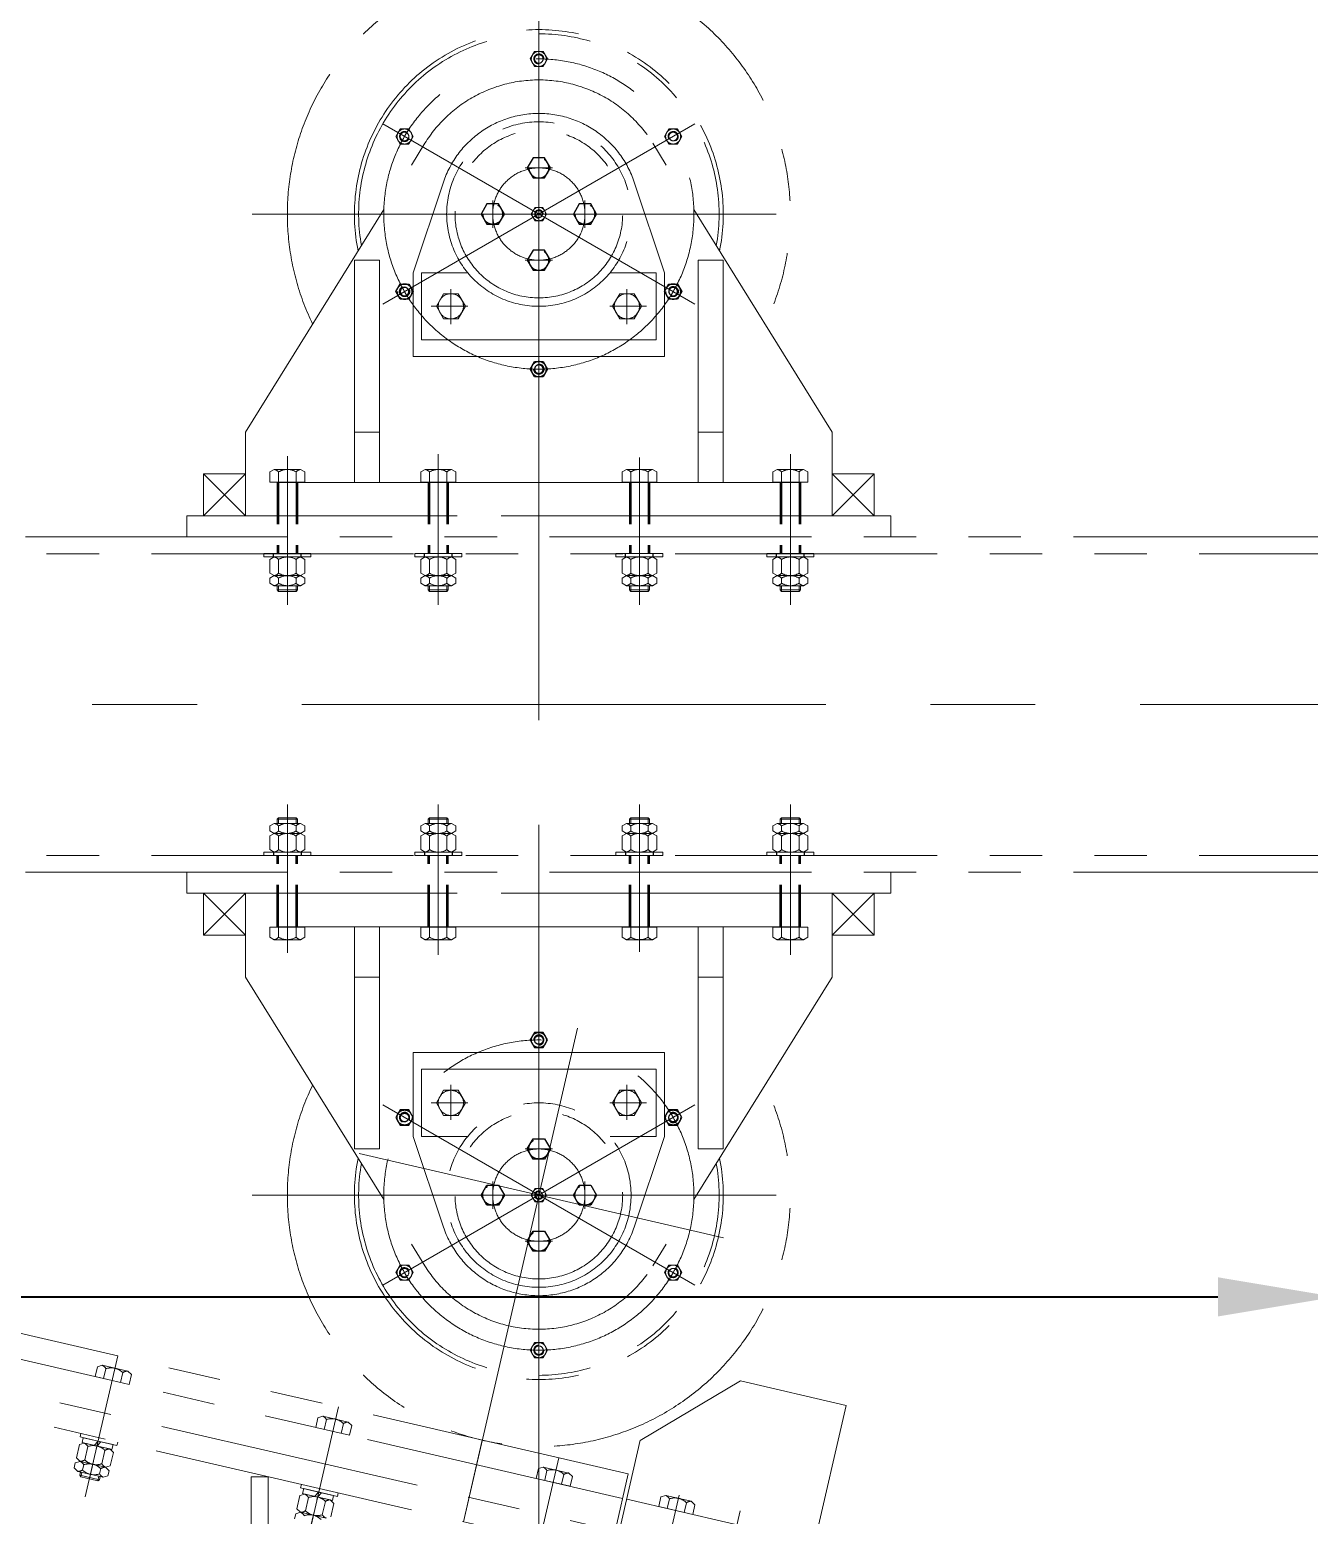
# Model space of a CAD drawing. Header units: millimetres. Extents: x 52110 to 400893, y -153728 to 31997.
# Drawn here: x 172580 to 174106, y -25341 to -23570 of the extents above; entities that cross this region are included whole.
import ezdxf
from ezdxf.lldxf.tags import DXFTag

# ---------------------------------------------------------------- set-up
doc = ezdxf.new("R2010")
doc.units = ezdxf.units.MM
doc.header["$LTSCALE"] = 500
for name, pattern in [('CENTER', [2, 1.25, -0.25, 0.25, -0.25]), ('DASHED', [0.75, 0.5, -0.25]), ('PHANTOM2', [1.25, 0.625, -0.125, 0.125, -0.125, 0.125, -0.125])]:
    doc.linetypes.add(name, pattern=pattern)
for name, color, linetype in [('1', 3, 'Continuous'), ('4', 4, 'PHANTOM'), ('4虚线层', 6, 'DASHED')]:
    doc.layers.add(name, color=color, linetype=linetype)
for name, color, linetype, lineweight in [('2D', 4, 'PHANTOM2', 20), ('SHI', 7, 'Continuous', 40), ('WEN', 3, 'Continuous', 20), ('ZHONG', 1, 'CENTER', 20)]:
    doc.layers.add(name, color=color, linetype=linetype, lineweight=lineweight)
doc.styles.add('GB', font='gbenor.shx', dxfattribs={"bigfont": 'gbcbig.shx'})
tags = doc.linetypes.add('PHANTOM', pattern=[2.5, 1.25, -0.25, 0.25, -0.25, 0.25, -0.25]).pattern_tags.tags
tags[14:15] = [DXFTag(74, 4), DXFTag(75, 0), DXFTag(340, '0'), DXFTag(46, 1.0), DXFTag(50, 0.0), DXFTag(44, 0.0), DXFTag(45, 0.0)]
tags[12:13] = [DXFTag(74, 4), DXFTag(75, 0), DXFTag(340, '0'), DXFTag(46, 1.0), DXFTag(50, 0.0), DXFTag(44, 0.0), DXFTag(45, 0.0)]
tags[10:11] = [DXFTag(74, 4), DXFTag(75, 0), DXFTag(340, '0'), DXFTag(46, 1.0), DXFTag(50, 0.0), DXFTag(44, 0.0), DXFTag(45, 0.0)]
tags[8:9] = [DXFTag(74, 4), DXFTag(75, 0), DXFTag(340, '0'), DXFTag(46, 1.0), DXFTag(50, 0.0), DXFTag(44, 0.0), DXFTag(45, 0.0)]
tags[6:7] = [DXFTag(74, 4), DXFTag(75, 0), DXFTag(340, '0'), DXFTag(46, 1.0), DXFTag(50, 0.0), DXFTag(44, 0.0), DXFTag(45, 0.0)]
tags[4:5] = [DXFTag(74, 4), DXFTag(75, 0), DXFTag(340, '0'), DXFTag(46, 1.0), DXFTag(50, 0.0), DXFTag(44, 0.0), DXFTag(45, 0.0)]
doc.dimstyles.new('ISO-25$0', dxfattribs={"dimscale": 40, "dimtxt": 3.5, "dimasz": 3.5, "dimexe": 1, "dimexo": 0.2, "dimgap": 1.2, "dimtad": 1, "dimtoh": 1, "dimdec": 1, "dimzin": 9, "dimdsep": 46, "dimtxsty": 'GB', "dimcen": 0, "dimclrd": 3, "dimclre": 3, "dimclrt": 256, "dimadec": 0, "dimazin": 2, "dimtfac": 1, "dimtdec": 1, "dimtix": 1, "dimtmove": 0, "dimatfit": 3, "dimldrblk": 'DOTSMALL', "dimfxl": 0, "dimlwd": -1, "dimlwe": 20, "dimarcsym": 0})

# ---------------------------------------------------------------- blocks, each defined once
blk = doc.blocks.new('*D946')
at = {"color": 3, "linetype": 'ByBlock', "lineweight": 20}
for p, q in [((219793.7, 74429.3), (219793.7, 72656.2)), ((216243.7, 74149.1), (216243.7, 72656.2))]:
    blk.add_line(p, q, dxfattribs=at)
at = {"color": 3, "linetype": 'ByBlock'}
blk.add_line((216383.7, 72696.2), (219653.7, 72696.2), dxfattribs=at)
at = {"color": 3}
for points in [[(216383.7, 72719.6), (216383.7, 72672.9), (216243.7, 72696.2)], [(219653.7, 72719.6), (219653.7, 72672.9), (219793.7, 72696.2)]]:
    blk.add_solid(points, dxfattribs=at)
at = {"layer": 'Defpoints', "color": 0}
for p in [(219793.7, 74437.3), (216243.7, 74157.1), (219793.7, 72696.2)]:
    blk.add_point(p, dxfattribs=at)
at = {"insert": (218018.7, 72814.2), "char_height": 140, "attachment_point": 5, "style": 'GB'}
blk.add_mtext('3550', dxfattribs=at)
blk = doc.blocks.new('_DotSmall')
at = {"color": 0, "linetype": 'ByBlock', "const_width": 0.5}
blk.add_lwpolyline([(-0.0625, 0, 1), (0.0625, 0, 1)], format="xyb", close=True, dxfattribs=at)
blk = doc.blocks.new("斜'")
at = {"layer": '2D'}
for p, q in [((-2429.1, 11272), (-3647.1, 11553.2)), ((-2435.9, 11242.8), (-3653.8, 11524)), ((-2072, 11117.8), (-3728.5, 11500.2)), ((-2078.8, 11088.5), (-3735.2, 11470.9)), ((-3062.4, 11399.8), (-3065.1, 11388.1)), ((-3056.7, 11401.5), (-3062.4, 11399.8)), ((-3056.7, 11401.5), (-3026.3, 11394.5)), ((-3052.3, 11397.4), (-3055, 11385.7)), ((-3026.3, 11394.5), (-3021.9, 11390.4)), ((-3065.1, 11388.1), (-3024.6, 11378.7)), ((-3032, 11392.8), (-3034.7, 11381.1)), ((-3021.9, 11390.4), (-3024.6, 11378.7)), ((-2414.8, 11311.8), (-2295.3, 11382.8)), ((-2295.3, 11382.8), (-2169.1, 11353.6)), ((-2793.6, 11340.8), (-2799.3, 11339)), ((-2793.6, 11340.8), (-2763.2, 11333.8)), ((-2206.9, 11189.9), (-2169.1, 11353.6)), ((-2799.3, 11339), (-2802, 11327.3)), ((-2802, 11327.3), (-2761.5, 11318)), ((-2789.2, 11336.7), (-2791.9, 11325)), ((-2768.9, 11332), (-2771.6, 11320.3)), ((-2763.2, 11333.8), (-2758.8, 11329.7)), ((-2758.8, 11329.7), (-2761.5, 11318)), ((-3083.9, 11306.9), (-3087.5, 11291)), ((-3078.1, 11308.7), (-3083.9, 11306.9)), ((-3083.1, 11316), (-3082.2, 11320.2)), ((-3061.8, 11311.1), (-3083.1, 11316)), ((-3079.4, 11315.1), (-3080.7, 11309.3)), ((-3045.1, 11301.1), (-3080.7, 11309.3)), ((-3043.8, 11306.9), (-3079.4, 11315.1)), ((-3047.7, 11301.7), (-3078.1, 11308.7)), ((-3061.6, 11311), (-3066.3, 11305.9)), ((-3058.2, 11310.2), (-3062.9, 11305.2)), ((-3061.8, 11311.1), (-3039.2, 11305.9)), ((-3043.8, 11306.9), (-3045.1, 11301.1)), ((-3039.2, 11305.9), (-3038.2, 11310)), ((-2603.3, 11312.2), (-2625.8, 11214.8)), ((-2440, 11202.7), (-2414.8, 11312.1)), ((-3083.1, 11286.9), (-3088.9, 11285.2)), ((-3083.1, 11286.9), (-3087.5, 11291)), ((-3052.8, 11279.9), (-3083.1, 11286.9)), ((-3052.8, 11279.9), (-3083.1, 11286.9)), ((-3073.7, 11304.6), (-3077.4, 11288.7)), ((-3053.5, 11299.9), (-3057.1, 11284)), ((-3047.7, 11301.7), (-3043.4, 11297.6)), ((-3043.4, 11297.6), (-3047, 11281.7)), ((-2535.8, 11296.7), (-2535.8, 11194)), ((-3088.9, 11285.2), (-3090.3, 11279)), ((-3085.9, 11275), (-3090.3, 11279)), ((-3055.5, 11267.9), (-3085.9, 11275)), ((-3082.4, 11274.1), (-3083.2, 11270.4)), ((-3083.2, 11270.4), (-3059.9, 11265)), ((-3082, 11268.5), (-3083.2, 11270.4)), ((-3080.8, 11273.8), (-3082, 11268.5)), ((-3078.7, 11282.8), (-3080.2, 11276.7)), ((-3058.5, 11278.2), (-3059.9, 11272)), ((-3055.5, 11267.9), (-3049.8, 11269.7)), ((-3052.8, 11279.9), (-3047, 11281.7)), ((-3052.8, 11279.9), (-3048.4, 11275.8)), ((-3048.4, 11275.8), (-3049.8, 11269.7)), ((-2536.2, 11278.3), (-2538.9, 11266.6)), ((-2530.5, 11280.1), (-2536.2, 11278.3)), ((-2535.8, 11283.8), (-2535.8, 11198.6)), ((-2530.5, 11280.1), (-2500.1, 11273)), ((-2526.1, 11276), (-2528.8, 11264.3)), ((-2505.9, 11271.3), (-2508.6, 11259.6)), ((-2500.1, 11273), (-2495.7, 11268.9)), ((-2444.9, 11203.8), (-2429.1, 11272)), ((-3061.8, 11263.8), (-3082, 11268.5)), ((-3060.6, 11269.1), (-3061.8, 11263.8)), ((-3059.9, 11265), (-3061.8, 11263.8)), ((-3059, 11268.7), (-3059.9, 11265)), ((-2878.8, 10980.5), (-2878.8, 11268.6)), ((-2858.8, 11268.6), (-2878.8, 11268.6)), ((-2858.8, 10980.5), (-2858.8, 11268.6)), ((-2820.1, 11255.2), (-2819.1, 11259.4)), ((-2798.7, 11250.3), (-2820.1, 11255.2)), ((-2816.3, 11254.4), (-2817.6, 11248.5)), ((-2780.7, 11246.2), (-2816.3, 11254.4)), ((-2538.9, 11266.6), (-2498.4, 11257.3)), ((-2495.7, 11268.9), (-2498.4, 11257.3)), ((-2820.8, 11246.2), (-2824.4, 11230.3)), ((-2815, 11247.9), (-2820.8, 11246.2)), ((-2782.1, 11240.3), (-2817.6, 11248.5)), ((-2784.7, 11240.9), (-2815, 11247.9)), ((-2810.7, 11243.8), (-2814.3, 11228)), ((-2798.5, 11250.3), (-2803.2, 11245.2)), ((-2795.1, 11249.5), (-2799.9, 11244.4)), ((-2798.7, 11250.3), (-2776.1, 11245.1)), ((-2790.4, 11239.2), (-2794.1, 11223.3)), ((-2784.7, 11240.9), (-2780.3, 11236.8)), ((-2780.3, 11236.8), (-2783.9, 11220.9)), ((-2780.7, 11246.2), (-2782.1, 11240.3)), ((-2776.1, 11245.1), (-2775.1, 11249.3)), ((-2431, 11241.7), (-2119.2, 11169.7)), ((-2390.1, 11244.6), (-2392.8, 11232.9)), ((-2384.4, 11246.3), (-2390.1, 11244.6)), ((-2354, 11239.3), (-2384.4, 11246.3)), ((-2380, 11242.2), (-2382.7, 11230.5)), ((-2359.7, 11237.5), (-2362.4, 11225.8)), ((-2354, 11239.3), (-2349.6, 11235.2)), ((-2349.6, 11235.2), (-2352.3, 11223.5)), ((-2825.8, 11224.4), (-2827.2, 11218.3)), ((-2820.1, 11226.2), (-2825.8, 11224.4)), ((-2820.1, 11226.2), (-2824.4, 11230.3)), ((-2789.7, 11219.2), (-2820.1, 11226.2)), ((-2789.7, 11219.2), (-2820.1, 11226.2)), ((-2352.3, 11223.5), (-2392.8, 11232.9))]:
    blk.add_line(p, q, dxfattribs=at)
for centre, radius, start, end in [((-3060.8, 11392.7), 9.73, 29.0508, 64.9492), ((-3045.9, 11379), 19.5, 44.7958, 109.2042), ((-3026.5, 11384.8), 9.73, 89.0508, 124.9492), ((-2797.7, 11332), 9.73, 29.0508, 64.9492), ((-2782.8, 11318.3), 19.5, 44.7958, 109.2042), ((-2763.4, 11324), 9.73, 89.0508, 124.9492), ((-3082.2, 11299.8), 9.73, 29.0508, 64.9492), ((-3067.3, 11286.2), 19.5, 44.7958, 109.2042), ((-3083, 11296.7), 9.73, 269.0508, 304.9492), ((-3087.3, 11278.1), 9.73, 29.0508, 64.9492), ((-3063.6, 11302.4), 19.5, 224.7958, 289.2042), ((-3047.9, 11291.9), 9.73, 89.0508, 124.9492), ((-3085.7, 11284.7), 9.73, 269.0508, 304.9492), ((-3066.3, 11290.4), 19.5, 224.7958, 289.2042), ((-3072.3, 11264.4), 19.5, 44.7958, 109.2042), ((-3051.4, 11276.8), 9.73, 209.0508, 244.9492), ((-3052.9, 11270.2), 9.73, 89.0508, 124.9492), ((-3048.6, 11288.7), 9.73, 209.0508, 244.9492), ((-2534.6, 11271.2), 9.73, 29.0508, 64.9492), ((-2519.7, 11257.5), 19.5, 44.7958, 109.2042), ((-2500.3, 11263.3), 9.73, 89.0508, 124.9492), ((-2819.2, 11239.1), 9.73, 29.0508, 64.9492), ((-2804.2, 11225.4), 19.5, 44.7958, 109.2042), ((-2784.8, 11231.2), 9.73, 89.0508, 124.9492), ((-2388.5, 11237.5), 9.73, 29.0508, 64.9492), ((-2373.5, 11223.8), 19.5, 44.7958, 109.2042), ((-2354.1, 11229.6), 9.73, 89.0508, 124.9492), ((-2819.9, 11235.9), 9.73, 269.0508, 304.9492), ((-2824.2, 11217.4), 9.73, 29.0508, 64.9492), ((-2809.3, 11203.7), 19.5, 44.7958, 109.2042), ((-2800.5, 11241.7), 19.5, 224.7958, 289.2042), ((-2785.6, 11228), 9.73, 209.0508, 244.9492)]:
    blk.add_arc(centre, radius, start, end, dxfattribs=at)
at = {"layer": 'ZHONG'}
for p, q in [((-2535.8, 11950), (-2535.8, 10858.6)), ((-2489.9, 11803.4), (-2625.8, 11214.8)), ((-2315.5, 11553.7), (-2750.3, 11654.1)), ((-3038.1, 11412.6), (-3076.9, 11244.5)), ((-2775, 11351.9), (-2813.8, 11183.8)), ((-3060.7, 11314.9), (-3063.8, 11301.3)), ((-3067, 11287.3), (-3071.6, 11267.5)), ((-2511.9, 11291.2), (-2550.8, 11123.1)), ((-2797.6, 11254.2), (-2800.8, 11240.5)), ((-2368.3, 11246.7), (-2400.4, 11107.4)), ((-2804, 11226.6), (-2808.5, 11206.8)), ((-2295.6, 11228), (-2315.4, 11142.4))]:
    blk.add_line(p, q, dxfattribs=at)
blk = doc.blocks.new('X9')
at = {"layer": '2D'}
for p, q in [((141046.1, -12467.2), (141260.2, -12122.8)), ((141746.1, -12467.2), (141532, -12122.8)), ((141246.1, -12277.2), (141282.3, -12169.1)), ((141546.1, -12277.2), (141509.9, -12169.1)), ((141176.1, -12527.2), (141176.1, -12262.4)), ((141176.1, -12262.4), (141206.1, -12262.4)), ((141206.1, -12527.2), (141206.1, -12262.4)), ((141246.1, -12377.2), (141246.1, -12277.2)), ((141256.1, -12277.2), (141311.2, -12277.2)), ((141256.1, -12357.2), (141256.1, -12277.2)), ((141480.9, -12277.2), (141536.1, -12277.2)), ((141536.1, -12277.2), (141536.1, -12357.2)), ((141546.1, -12277.2), (141546.1, -12377.2)), ((141586.1, -12527.2), (141586.1, -12262.4)), ((141616.1, -12262.4), (141586.1, -12262.4)), ((141616.1, -12527.2), (141616.1, -12262.4)), ((141536.1, -12357.2), (141256.1, -12357.2)), ((141396.1, -12377.2), (141246.1, -12377.2)), ((141396.1, -12377.2), (141546.1, -12377.2)), ((141046.1, -12557.2), (141046.1, -12467.2)), ((141176.1, -12467.2), (141206.1, -12467.2)), ((141616.1, -12467.2), (141586.1, -12467.2)), ((141746.1, -12557.2), (141746.1, -12467.2)), ((141046.1, -12517.2), (140996.1, -12567.2)), ((140996.1, -12517.2), (141046.1, -12567.2)), ((140996.1, -12517.2), (141046.1, -12517.2)), ((140996.1, -12567.2), (140996.1, -12517.2)), ((141080.5, -12511.8), (141075.3, -12514.8)), ((141075.3, -12514.8), (141075.3, -12526.8)), ((141075.3, -12526.8), (141116.9, -12526.8)), ((141080.5, -12511.8), (141111.7, -12511.8)), ((141085.7, -12514.8), (141085.7, -12526.8)), ((141106.5, -12514.8), (141106.5, -12526.8)), ((141111.7, -12511.8), (141116.9, -12514.8)), ((141116.9, -12514.8), (141116.9, -12526.8)), ((141260.5, -12511.8), (141255.3, -12514.8)), ((141255.3, -12514.8), (141255.3, -12526.8)), ((141255.3, -12526.8), (141296.9, -12526.8)), ((141260.5, -12511.8), (141291.7, -12511.8)), ((141265.7, -12514.8), (141265.7, -12526.8)), ((141286.5, -12514.8), (141286.5, -12526.8)), ((141291.7, -12511.8), (141296.9, -12514.8)), ((141296.9, -12514.8), (141296.9, -12526.8)), ((141500.5, -12511.8), (141495.3, -12514.8)), ((141495.3, -12514.8), (141495.3, -12526.8)), ((141495.3, -12526.8), (141536.9, -12526.8)), ((141500.5, -12511.8), (141531.7, -12511.8)), ((141505.7, -12514.8), (141505.7, -12526.8)), ((141526.5, -12514.8), (141526.5, -12526.8)), ((141531.7, -12511.8), (141536.9, -12514.8)), ((141536.9, -12514.8), (141536.9, -12526.8)), ((141680.5, -12511.8), (141675.3, -12514.8)), ((141675.3, -12514.8), (141675.3, -12526.8)), ((141675.3, -12526.8), (141716.9, -12526.8)), ((141680.5, -12511.8), (141711.7, -12511.8)), ((141685.7, -12514.8), (141685.7, -12526.8)), ((141706.5, -12514.8), (141706.5, -12526.8)), ((141711.7, -12511.8), (141716.9, -12514.8)), ((141716.9, -12514.8), (141716.9, -12526.8)), ((141796.1, -12517.2), (141746.1, -12567.2)), ((141746.1, -12517.2), (141796.1, -12567.2)), ((141796.1, -12517.2), (141746.1, -12517.2)), ((141796.1, -12567.2), (141796.1, -12517.2)), ((141046.1, -12527.2), (141046.1, -12567.2)), ((141396.1, -12527.2), (141046.1, -12527.2)), ((141046.1, -12527.2), (141046.1, -12566.2)), ((141396.1, -12527.2), (141746.1, -12527.2)), ((141746.1, -12527.2), (141746.1, -12567.2)), ((141746.1, -12527.2), (141746.1, -12566.2)), ((140976.1, -12592.2), (140976.1, -12567.2)), ((141806.1, -12567.2), (140976.1, -12567.2)), ((141046.1, -12567.2), (141396.1, -12567.2)), ((141396.1, -12567.2), (141056.1, -12567.2)), ((141816.1, -12567.2), (141396.1, -12567.2)), ((141746.1, -12567.2), (141746.1, -12566.2)), ((141816.1, -12592.2), (141816.1, -12567.2)), ((141816.1, -12592.2), (141816.1, -12567.2)), ((141816.1, -12592.2), (141816.1, -12567.2)), ((141068.1, -12616.2), (141068.1, -12612.2)), ((141068.1, -12612.2), (141096.1, -12612.2)), ((141096.1, -12618.3), (141096.1, -12610.4)), ((141124.1, -12612.2), (141096.1, -12612.2)), ((141124.1, -12616.2), (141124.1, -12612.2)), ((141248.1, -12616.2), (141248.1, -12612.2)), ((141248.1, -12612.2), (141276.1, -12612.2)), ((141276.1, -12618.3), (141276.1, -12610.4)), ((141304.1, -12612.2), (141276.1, -12612.2)), ((141304.1, -12616.2), (141304.1, -12612.2)), ((141488.1, -12616.2), (141488.1, -12612.2)), ((141488.1, -12612.2), (141516.1, -12612.2)), ((141516.1, -12618.3), (141516.1, -12610.4)), ((141544.1, -12612.2), (141516.1, -12612.2)), ((141544.1, -12616.2), (141544.1, -12612.2)), ((141668.1, -12616.2), (141668.1, -12612.2)), ((141668.1, -12612.2), (141696.1, -12612.2)), ((141696.1, -12618.3), (141696.1, -12610.4)), ((141724.1, -12612.2), (141696.1, -12612.2)), ((141724.1, -12616.2), (141724.1, -12612.2)), ((141096.1, -12616.2), (141068.1, -12616.2)), ((141080.5, -12616.2), (141075.3, -12619.2)), ((141075.3, -12619.2), (141075.3, -12635.5)), ((141080.5, -12616.2), (141111.7, -12616.2)), ((141085.7, -12619.2), (141085.7, -12635.5)), ((141096.1, -12616.2), (141124.1, -12616.2)), ((141106.5, -12619.2), (141106.5, -12635.5)), ((141111.7, -12616.2), (141116.9, -12619.2)), ((141116.9, -12619.2), (141116.9, -12635.5)), ((141276.1, -12616.2), (141248.1, -12616.2)), ((141260.5, -12616.2), (141255.3, -12619.2)), ((141255.3, -12619.2), (141255.3, -12635.5)), ((141260.5, -12616.2), (141291.7, -12616.2)), ((141265.7, -12619.2), (141265.7, -12635.5)), ((141276.1, -12616.2), (141304.1, -12616.2)), ((141286.5, -12619.2), (141286.5, -12635.5)), ((141291.7, -12616.2), (141296.9, -12619.2)), ((141296.9, -12619.2), (141296.9, -12635.5)), ((141516.1, -12616.2), (141488.1, -12616.2)), ((141500.5, -12616.2), (141495.3, -12619.2)), ((141495.3, -12619.2), (141495.3, -12635.5)), ((141500.5, -12616.2), (141531.7, -12616.2)), ((141505.7, -12619.2), (141505.7, -12635.5)), ((141516.1, -12616.2), (141544.1, -12616.2)), ((141526.5, -12619.2), (141526.5, -12635.5)), ((141531.7, -12616.2), (141536.9, -12619.2)), ((141536.9, -12619.2), (141536.9, -12635.5)), ((141696.1, -12616.2), (141668.1, -12616.2)), ((141680.5, -12616.2), (141675.3, -12619.2)), ((141675.3, -12619.2), (141675.3, -12635.5)), ((141680.5, -12616.2), (141711.7, -12616.2)), ((141685.7, -12619.2), (141685.7, -12635.5)), ((141696.1, -12616.2), (141724.1, -12616.2)), ((141706.5, -12619.2), (141706.5, -12635.5)), ((141711.7, -12616.2), (141716.9, -12619.2)), ((141716.9, -12619.2), (141716.9, -12635.5)), ((141080.5, -12638.5), (141075.3, -12635.5)), ((141080.5, -12638.5), (141075.3, -12641.5)), ((141075.3, -12641.5), (141075.3, -12647.5)), ((141080.5, -12650.5), (141075.3, -12647.5)), ((141080.5, -12638.5), (141111.7, -12638.5)), ((141080.5, -12638.5), (141111.7, -12638.5)), ((141080.5, -12650.5), (141111.7, -12650.5)), ((141084.1, -12650.5), (141084.1, -12655.6)), ((141085.7, -12641.5), (141085.7, -12647.5)), ((141085.7, -12650.5), (141085.7, -12657.2)), ((141106.5, -12641.5), (141106.5, -12647.5)), ((141106.5, -12650.5), (141106.5, -12657.2)), ((141108.1, -12650.5), (141108.1, -12655.6)), ((141111.7, -12638.5), (141116.9, -12635.5)), ((141111.7, -12638.5), (141116.9, -12641.5)), ((141111.7, -12650.5), (141116.9, -12647.5)), ((141116.9, -12641.5), (141116.9, -12647.5)), ((141260.5, -12638.5), (141255.3, -12635.5)), ((141260.5, -12638.5), (141255.3, -12641.5)), ((141255.3, -12641.5), (141255.3, -12647.5)), ((141260.5, -12650.5), (141255.3, -12647.5)), ((141260.5, -12638.5), (141291.7, -12638.5)), ((141260.5, -12638.5), (141291.7, -12638.5)), ((141260.5, -12650.5), (141291.7, -12650.5)), ((141264.1, -12650.5), (141264.1, -12655.6)), ((141265.7, -12641.5), (141265.7, -12647.5)), ((141265.7, -12650.5), (141265.7, -12657.2)), ((141286.5, -12641.5), (141286.5, -12647.5)), ((141286.5, -12650.5), (141286.5, -12657.2)), ((141288.1, -12650.5), (141288.1, -12655.6)), ((141291.7, -12638.5), (141296.9, -12635.5)), ((141291.7, -12638.5), (141296.9, -12641.5)), ((141291.7, -12650.5), (141296.9, -12647.5)), ((141296.9, -12641.5), (141296.9, -12647.5)), ((141500.5, -12638.5), (141495.3, -12635.5)), ((141500.5, -12638.5), (141495.3, -12641.5)), ((141495.3, -12641.5), (141495.3, -12647.5)), ((141500.5, -12650.5), (141495.3, -12647.5)), ((141500.5, -12638.5), (141531.7, -12638.5)), ((141500.5, -12638.5), (141531.7, -12638.5)), ((141500.5, -12650.5), (141531.7, -12650.5)), ((141504.1, -12650.5), (141504.1, -12655.6)), ((141505.7, -12641.5), (141505.7, -12647.5)), ((141505.7, -12650.5), (141505.7, -12657.2)), ((141526.5, -12641.5), (141526.5, -12647.5)), ((141526.5, -12650.5), (141526.5, -12657.2)), ((141528.1, -12650.5), (141528.1, -12655.6)), ((141531.7, -12638.5), (141536.9, -12635.5)), ((141531.7, -12638.5), (141536.9, -12641.5)), ((141531.7, -12650.5), (141536.9, -12647.5)), ((141536.9, -12641.5), (141536.9, -12647.5)), ((141680.5, -12638.5), (141675.3, -12635.5)), ((141680.5, -12638.5), (141675.3, -12641.5)), ((141675.3, -12641.5), (141675.3, -12647.5)), ((141680.5, -12650.5), (141675.3, -12647.5)), ((141680.5, -12638.5), (141711.7, -12638.5)), ((141680.5, -12638.5), (141711.7, -12638.5)), ((141680.5, -12650.5), (141711.7, -12650.5)), ((141684.1, -12650.5), (141684.1, -12655.6)), ((141685.7, -12641.5), (141685.7, -12647.5)), ((141685.7, -12650.5), (141685.7, -12657.2)), ((141706.5, -12641.5), (141706.5, -12647.5)), ((141706.5, -12650.5), (141706.5, -12657.2)), ((141708.1, -12650.5), (141708.1, -12655.6)), ((141711.7, -12638.5), (141716.9, -12635.5)), ((141711.7, -12638.5), (141716.9, -12641.5)), ((141711.7, -12650.5), (141716.9, -12647.5)), ((141716.9, -12641.5), (141716.9, -12647.5)), ((141108.1, -12655.6), (141084.1, -12655.6)), ((141084.1, -12655.6), (141085.7, -12657.2)), ((141085.7, -12657.2), (141106.5, -12657.2)), ((141106.5, -12657.2), (141108.1, -12655.6)), ((141288.1, -12655.6), (141264.1, -12655.6)), ((141264.1, -12655.6), (141265.7, -12657.2)), ((141265.7, -12657.2), (141286.5, -12657.2)), ((141286.5, -12657.2), (141288.1, -12655.6)), ((141528.1, -12655.6), (141504.1, -12655.6)), ((141504.1, -12655.6), (141505.7, -12657.2)), ((141505.7, -12657.2), (141526.5, -12657.2)), ((141526.5, -12657.2), (141528.1, -12655.6)), ((141708.1, -12655.6), (141684.1, -12655.6)), ((141684.1, -12655.6), (141685.7, -12657.2)), ((141685.7, -12657.2), (141706.5, -12657.2)), ((141706.5, -12657.2), (141708.1, -12655.6))]:
    blk.add_line(p, q, dxfattribs=at)
at = {"layer": '2D', "color": 1, "linetype": 'CENTER'}
for p, q in [((141311.4, -12317.2), (141270.8, -12317.2)), ((141480.8, -12317.2), (141521.4, -12317.2)), ((141480.8, -12317.2), (141521.4, -12317.2))]:
    blk.add_line(p, q, dxfattribs=at)
at = {"layer": '2D'}
for points in [[(141390.9, -12013.2), (141385.7, -12022.2), (141390.9, -12031.2), (141401.3, -12031.2), (141406.5, -12022.2), (141401.3, -12013.2)], [(141225.5, -12114.7), (141230.7, -12123.7), (141241.1, -12123.7), (141246.3, -12114.7), (141241.1, -12105.7), (141230.7, -12105.7)], [(141561.5, -12105.7), (141551.1, -12105.7), (141545.9, -12114.7), (141551.1, -12123.7), (141561.5, -12123.7), (141566.7, -12114.7)], [(141391.5, -12199.2), (141386.8, -12207.2), (141391.5, -12215.2), (141400.7, -12215.2), (141405.3, -12207.2), (141400.7, -12199.2)], [(141282.4, -12302.2), (141273.8, -12317.2), (141282.4, -12332.2), (141299.7, -12332.2), (141308.4, -12317.2), (141299.7, -12302.2)], [(141492.4, -12302.2), (141483.8, -12317.2), (141492.4, -12332.2), (141509.7, -12332.2), (141518.4, -12317.2), (141509.7, -12302.2)]]:
    blk.add_lwpolyline(points, close=True, dxfattribs=at)
for centre, radius in [((141396.1, -12022.2), 9), ((141396.1, -12022.2), 5.1), ((141396.1, -12207.2), 110), ((141235.9, -12114.7), 9), ((141235.9, -12114.7), 5.1), ((141396.1, -12207.2), 100), ((141556.3, -12114.7), 9), ((141556.3, -12114.7), 5.1), ((141396.1, -12207.2), 8), ((141396.1, -12207.2), 4.2), ((141291.1, -12317.2), 15), ((141501.1, -12317.2), 15)]:
    blk.add_circle(centre, radius, dxfattribs=at)
for centre, radius, start, end in [((141396.1, -12207.2), 300, 334.0951, 205.9049), ((141396.1, -12207.2), 220, 348.5224, 191.4776), ((141396.1, -12207.2), 215, 349.9534, 190.0466), ((141396.1, -12022.2), 6, 270, 180), ((141396.1, -12207.2), 160, 31.8641, 148.1359), ((141396.1, -12207.2), 120, 18.5187, 161.4813), ((141235.9, -12114.7), 6, 330, 240), ((141556.3, -12114.7), 6, 210, 120), ((141396.1, -12207.2), 5, 270, 180), ((141078.5, -12521.3), 9.73, 42.0508, 77.9492), ((141096.1, -12531.3), 19.5, 57.7958, 122.2042), ((141113.7, -12521.3), 9.73, 102.0508, 137.9492), ((141258.5, -12521.3), 9.73, 42.0508, 77.9492), ((141276.1, -12531.3), 19.5, 57.7958, 122.2042), ((141293.7, -12521.3), 9.73, 102.0508, 137.9492), ((141498.5, -12521.3), 9.73, 42.0508, 77.9492), ((141516.1, -12531.3), 19.5, 57.7958, 122.2042), ((141533.7, -12521.3), 9.73, 102.0508, 137.9492), ((141678.5, -12521.3), 9.73, 42.0508, 77.9492), ((141696.1, -12531.3), 19.5, 57.7958, 122.2042), ((141713.7, -12521.3), 9.73, 102.0508, 137.9492), ((141078.5, -12625.8), 9.73, 42.0508, 77.9492), ((141096.1, -12635.7), 19.5, 57.7958, 122.2042), ((141113.7, -12625.8), 9.73, 102.0508, 137.9492), ((141258.5, -12625.8), 9.73, 42.0508, 77.9492), ((141276.1, -12635.7), 19.5, 57.7958, 122.2042), ((141293.7, -12625.8), 9.73, 102.0508, 137.9492), ((141498.5, -12625.8), 9.73, 42.0508, 77.9492), ((141516.1, -12635.7), 19.5, 57.7958, 122.2042), ((141533.7, -12625.8), 9.73, 102.0508, 137.9492), ((141678.5, -12625.8), 9.73, 42.0508, 77.9492), ((141696.1, -12635.7), 19.5, 57.7958, 122.2042), ((141713.7, -12625.8), 9.73, 102.0508, 137.9492), ((141078.5, -12629), 9.73, 282.0508, 317.9492), ((141078.5, -12648.1), 9.73, 42.0508, 77.9492), ((141078.5, -12641), 9.73, 282.0508, 317.9492), ((141096.1, -12619), 19.5, 237.7958, 302.2042), ((141096.1, -12658), 19.5, 57.7958, 122.2042), ((141096.1, -12631), 19.5, 237.7958, 302.2042), ((141113.7, -12629), 9.73, 222.0508, 257.9492), ((141113.7, -12648.1), 9.73, 102.0508, 137.9492), ((141113.7, -12641), 9.73, 222.0508, 257.9492), ((141258.5, -12629), 9.73, 282.0508, 317.9492), ((141258.5, -12648.1), 9.73, 42.0508, 77.9492), ((141258.5, -12641), 9.73, 282.0508, 317.9492), ((141276.1, -12619), 19.5, 237.7958, 302.2042), ((141276.1, -12658), 19.5, 57.7958, 122.2042), ((141276.1, -12631), 19.5, 237.7958, 302.2042), ((141293.7, -12629), 9.73, 222.0508, 257.9492), ((141293.7, -12648.1), 9.73, 102.0508, 137.9492), ((141293.7, -12641), 9.73, 222.0508, 257.9492), ((141498.5, -12629), 9.73, 282.0508, 317.9492), ((141498.5, -12648.1), 9.73, 42.0508, 77.9492), ((141498.5, -12641), 9.73, 282.0508, 317.9492), ((141516.1, -12619), 19.5, 237.7958, 302.2042), ((141516.1, -12658), 19.5, 57.7958, 122.2042), ((141516.1, -12631), 19.5, 237.7958, 302.2042), ((141533.7, -12629), 9.73, 222.0508, 257.9492), ((141533.7, -12648.1), 9.73, 102.0508, 137.9492), ((141533.7, -12641), 9.73, 222.0508, 257.9492), ((141678.5, -12629), 9.73, 282.0508, 317.9492), ((141678.5, -12648.1), 9.73, 42.0508, 77.9492), ((141678.5, -12641), 9.73, 282.0508, 317.9492), ((141696.1, -12619), 19.5, 237.7958, 302.2042), ((141696.1, -12658), 19.5, 57.7958, 122.2042), ((141696.1, -12631), 19.5, 237.7958, 302.2042), ((141713.7, -12629), 9.73, 222.0508, 257.9492), ((141713.7, -12648.1), 9.73, 102.0508, 137.9492), ((141713.7, -12641), 9.73, 222.0508, 257.9492)]:
    blk.add_arc(centre, radius, start, end, dxfattribs=at)
at = {"layer": '4虚线层', "ltscale": 0.2}
for p, q in [((141084.1, -12527.2), (141084.1, -12612.2)), ((141085.7, -12527.2), (141085.7, -12612.2)), ((141106.5, -12527.2), (141106.5, -12612.2)), ((141108.1, -12527.2), (141108.1, -12612.2)), ((141264.1, -12527.2), (141264.1, -12612.2)), ((141265.7, -12527.2), (141265.7, -12612.2)), ((141286.5, -12527.2), (141286.5, -12612.2)), ((141288.1, -12527.2), (141288.1, -12612.2)), ((141504.1, -12527.2), (141504.1, -12612.2)), ((141505.7, -12527.2), (141505.7, -12612.2)), ((141526.5, -12527.2), (141526.5, -12612.2)), ((141528.1, -12527.2), (141528.1, -12612.2)), ((141684.1, -12527.2), (141684.1, -12612.2)), ((141685.7, -12527.2), (141685.7, -12612.2)), ((141706.5, -12527.2), (141706.5, -12612.2)), ((141708.1, -12527.2), (141708.1, -12612.2))]:
    blk.add_line(p, q, dxfattribs=at)
at = {"layer": '4虚线层'}
for p, q in [((141079.6, -12616.2), (141079.6, -12612.2)), ((141112.6, -12616.2), (141112.6, -12612.2)), ((141259.6, -12616.2), (141259.6, -12612.2)), ((141292.6, -12616.2), (141292.6, -12612.2)), ((141499.6, -12616.2), (141499.6, -12612.2)), ((141532.6, -12616.2), (141532.6, -12612.2)), ((141679.6, -12616.2), (141679.6, -12612.2)), ((141712.6, -12616.2), (141712.6, -12612.2))]:
    blk.add_line(p, q, dxfattribs=at)
at = {"layer": '4虚线层', "ltscale": 0.2}
for points in [[(141403, -12140.2), (141409.9, -12152.2), (141403, -12164.2), (141389.2, -12164.2), (141382.2, -12152.2), (141389.2, -12140.2)], [(141348, -12195.2), (141354.9, -12207.2), (141348, -12219.2), (141334.2, -12219.2), (141327.2, -12207.2), (141334.2, -12195.2)], [(141458, -12195.2), (141464.9, -12207.2), (141458, -12219.2), (141444.2, -12219.2), (141437.2, -12207.2), (141444.2, -12195.2)], [(141403, -12250.2), (141409.9, -12262.2), (141403, -12274.2), (141389.2, -12274.2), (141382.2, -12262.2), (141389.2, -12250.2)], [(141230.7, -12308.7), (141241.1, -12308.7), (141246.3, -12299.7), (141241.1, -12290.7), (141230.7, -12290.7), (141225.5, -12299.7)], [(141566.7, -12299.7), (141561.5, -12290.7), (141551.1, -12290.7), (141545.9, -12299.7), (141551.1, -12308.7), (141561.5, -12308.7)]]:
    blk.add_lwpolyline(points, close=True, dxfattribs=at)
at = {"layer": '4虚线层'}
blk.add_lwpolyline([(141401.3, -12401.2), (141406.5, -12392.2), (141401.3, -12383.2), (141390.9, -12383.2), (141385.7, -12392.2), (141390.9, -12401.2)], close=True, dxfattribs=at)
at = {"layer": '4虚线层', "ltscale": 0.2}
for centre, radius in [((141396.1, -12152.2), 12), ((141341.1, -12207.2), 12), ((141451.1, -12207.2), 12), ((141396.1, -12262.2), 12), ((141235.9, -12299.7), 9), ((141556.3, -12299.7), 9)]:
    blk.add_circle(centre, radius, dxfattribs=at)
at = {"layer": '4虚线层'}
for centre, radius in [((141235.9, -12299.7), 5.1), ((141556.3, -12299.7), 5.1), ((141396.1, -12392.2), 9), ((141396.1, -12392.2), 5.1)]:
    blk.add_circle(centre, radius, dxfattribs=at)
for centre, start, end in [((141235.9, -12299.7), 30, 300), ((141556.3, -12299.7), 150, 60), ((141396.1, -12392.2), 90, 0)]:
    blk.add_arc(centre, 6, start, end, dxfattribs=at)
at = {"layer": 'ZHONG'}
for p, q in [((141396.1, -11858.1), (141396.1, -12611.4)), ((141209.9, -12099.7), (141582.3, -12314.7)), ((141209.9, -12314.7), (141582.3, -12099.7)), ((141396.1, -12135.9), (141396.1, -12168.6)), ((141379.7, -12152.2), (141412.4, -12152.2)), ((141738.2, -12207.2), (141044.8, -12207.2)), ((141324.7, -12207.2), (141357.4, -12207.2)), ((141341.1, -12190.9), (141341.1, -12223.6)), ((141407.3, -12207.2), (141384.8, -12207.2)), ((141434.7, -12207.2), (141467.4, -12207.2)), ((141451.1, -12190.9), (141451.1, -12223.6)), ((141396.1, -12245.9), (141396.1, -12278.6)), ((141379.7, -12262.2), (141412.4, -12262.2)), ((141291.1, -12296.9), (141291.1, -12337.6)), ((141291.1, -12338.6), (141291.1, -12297.2)), ((141291.1, -12338.6), (141291.1, -12297.2)), ((141291.1, -12338.6), (141291.1, -12297.2)), ((141291.1, -12338.6), (141291.1, -12297.2)), ((141501.1, -12296.9), (141501.1, -12337.6)), ((141501.1, -12296.9), (141501.1, -12337.6)), ((141501.1, -12338.6), (141501.1, -12297.2)), ((141501.1, -12338.6), (141501.1, -12297.2)), ((141501.1, -12338.6), (141501.1, -12297.2)), ((141267.5, -12317.2), (141311.5, -12317.2)), ((141267.5, -12317.2), (141311.5, -12317.2)), ((141267.5, -12317.2), (141311.5, -12317.2)), ((141267.5, -12317.2), (141311.5, -12317.2)), ((141524.6, -12317.2), (141480.7, -12317.2)), ((141524.6, -12317.2), (141480.7, -12317.2)), ((141524.6, -12317.2), (141480.7, -12317.2)), ((141096.1, -12493.6), (141096.1, -12581.2)), ((141096.1, -12497.4), (141096.1, -12580.2)), ((141096.1, -12497.4), (141096.1, -12673.2)), ((141276.1, -12497.4), (141276.1, -12673.2)), ((141516.1, -12493.6), (141516.1, -12673.2)), ((141696.1, -12496.1), (141696.1, -12673.2))]:
    blk.add_line(p, q, dxfattribs=at)
for radius in [185, 55]:
    blk.add_circle((141396.1, -12207.2), radius, dxfattribs=at)
blk = doc.blocks.new('LDJXKJ')
at = {"layer": '2D'}
for p, q in [((138304.6, 60193.7), (119704.6, 60193.7)), ((129704.8, 60173.7), (119704.6, 60173.7)), ((129704.8, 59813.7), (119704.6, 59813.7)), ((138304.6, 59793.7), (119704.6, 59793.7))]:
    blk.add_line(p, q, dxfattribs=at)
at = {"layer": 'ZHONG', "linetype": 'CENTER'}
for p, q in [((126104.6, 61600.2), (126104.6, 57735.8)), ((138446.7, 59993.7), (119580.6, 59993.7))]:
    blk.add_line(p, q, dxfattribs=at)
at = {"layer": '1', "ltscale": 0.2, "xscale": -1}
blk.add_blockref('X9', (267500.6, 72786), dxfattribs=at)
at = {"layer": '4'}
blk.add_blockref("斜'", (128640.3, 47804.2), dxfattribs=at)
at = {"layer": 'WEN', "color": 3, "rotation": 180}
blk.add_blockref('X9', (267500.6, 47201.5), dxfattribs=at)
blk = doc.blocks.new('sl')
dim = blk.add_linear_dim(base=(219793.72, 72696.24), p1=(216243.72, 74157.09), p2=(219793.72, 74437.31), dimstyle='ISO-25$0', override={"dimatfit": 0, "dimfxl": 1.8})
dim.commit()
dim.dimension.update_dxf_attribs({"geometry": '*D946', "text_midpoint": (218018.72, 72814.24)})

msp = doc.modelspace()

# ---------------------------------------------------------------- block references
at = {"layer": 'SHI'}
for name, p in [('sl', (-45656.31305, -97777.1464)), ('LDJXKJ', (47082.84204, -84368.20279))]:
    msp.add_blockref(name, p, dxfattribs=at)

doc.saveas('drawing.dxf')
